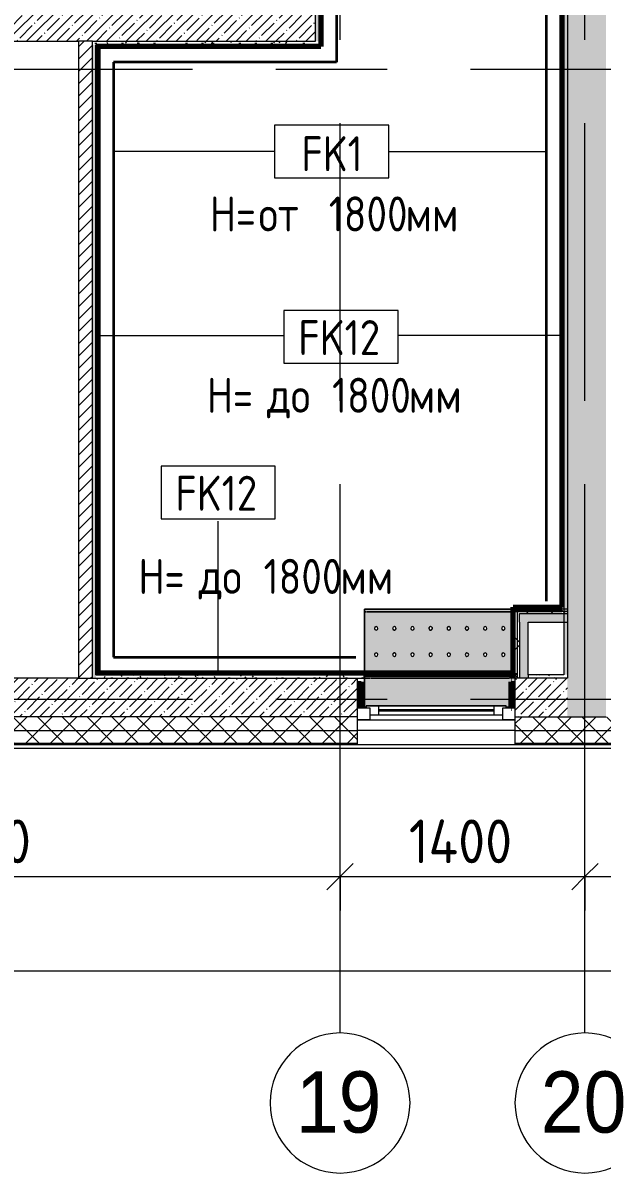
# Model space of a CAD drawing. Header units: millimetres. Extents: x 35144 to 233944, y -8553 to 29000.
# Drawn here: x 68748 to 72057, y -2706 to 3864 of the extents above; entities that cross this region are included whole.
import ezdxf

# ---------------------------------------------------------------- set-up
doc = ezdxf.new("R2010")
doc.units = ezdxf.units.MM
doc.linetypes.add('Осевая', pattern=[3175, 635, -476.25, 1587.5, -476.25])
for name, color, linetype, lineweight in [('A-ANNO-DIMS', 7, 'Continuous', 9), ('A-ANNO-DIMS-100', 7, 'Continuous', 9), ('A-DETL', 7, 'Continuous', 9), ('A-DETL-1', 7, 'Continuous', 35), ('A-GLAZ', 7, 'Continuous', 9), ('A-GLAZ-1', 7, 'Continuous', 13), ('A-WALL', 7, 'Continuous', 9), ('A-WALL-IDEN', 7, 'Continuous', 9), ('I-WALL', 7, 'Continuous', 9), ('Оси', 7, 'Continuous', 9), ('Оси-1', 7, 'Continuous', 20), ('Оси-2', 7, 'Осевая', 9)]:
    doc.layers.add(name, color=color, linetype=linetype, lineweight=lineweight)
for name, color, linetype, lineweight, true_color in [('A-WALL-1', 7, 'Continuous', 9, 0xc0c0c0), ('G-ANNO-TEXT-1', 7, 'Continuous', 9, 0x3c3c3c), ('I-WALL-24', 7, 'Continuous', 70, 0x3f92ba), ('I-WALL-25', 7, 'Continuous', 70, 0x8bb0bc), ('I-WALL-26', 7, 'Continuous', 70, 0xb1bfbd), ('I-WALL-28', 7, 'Continuous', 80, 0xffd2ff), ('I-WALL-4', 7, 'Continuous', 9, 0x3f92ba), ('I-WALL-6', 7, 'Continuous', 9, 0xc0c0c0), ('I-WALL-7', 7, 'Continuous', 9, 0xcbc7bf), ('I-WALL-8', 7, 'Continuous', 80, 0xff80c0), ('S-WALL-ANLY', 7, 'Continuous', 13, 0x008040), ('S-WALL-ANLY-1', 7, 'Continuous', 5, 0x008040), ('Знаки-1', 9, 'Continuous', 9, 0x808080), ('Знаки-10', 7, 'Continuous', 9, 0xd5d3cf), ('Знаки-2', 7, 'Continuous', 9, 0xc1bbaf), ('Знаки-4', 7, 'Continuous', 9, 0xaba79f)]:
    doc.layers.add(name, color=color, linetype=linetype, lineweight=lineweight, true_color=true_color)
doc.layers.add('Знаки-3', color=7, linetype='Continuous', lineweight=9, transparency=0.5)
doc.styles.add('Arial', font='arial.ttf', dxfattribs={"width": 0.9, "height": 350})
doc.styles.add('GOST Common', font='GOST_Common.ttf', dxfattribs={"width": 0.9, "height": 200})
doc.styles.add('ISOCPEUR', font='isocpeur.ttf', dxfattribs={"width": 0.9, "height": 250})
doc.dimstyles.new('ISO-2_5_0_9К_БОЛЬШОЙ', dxfattribs={"dimscale": 304.8, "dimtxt": 248.995294, "dimasz": 0.492126, "dimexe": 0.393701, "dimexo": 0.984252, "dimgap": 0, "dimtad": 1, "dimdec": 0, "dimrnd": 10, "dimzin": 0, "dimdsep": 46, "dimtxsty": 'ISOCPEUR', "dimblk1": 'OBLIQUE', "dimblk2": 'OBLIQUE', "dimsah": 1, "dimcen": 0.09, "dimdle": 0.393701, "dimazin": 0, "dimtfac": 1, "dimtdec": 4, "dimtix": 1, "dimtmove": 0, "dimatfit": 3, "dimfxl": 1, "dimtvp": 1, "dimtolj": 1, "dimtzin": 0, "dimarcsym": 2})
doc.dimstyles.new('ISO-2_5_0_9К_БОЛЬШОЙ_1', dxfattribs={"dimscale": 304.8, "dimtxt": 248.995294, "dimasz": 0.492126, "dimexe": 0.393701, "dimexo": 0.984252, "dimgap": 0, "dimtad": 1, "dimdec": 0, "dimrnd": 10, "dimzin": 0, "dimdsep": 46, "dimtxsty": 'ISOCPEUR', "dimblk1": 'OBLIQUE', "dimblk2": 'OBLIQUE', "dimsah": 1, "dimcen": 0.09, "dimdle": 0.393701, "dimazin": 0, "dimtfac": 1, "dimtdec": 4, "dimtix": 1, "dimtmove": 2, "dimatfit": 3, "dimfxl": 1, "dimtvp": 1, "dimtolj": 1, "dimtzin": 0, "dimarcsym": 2})
pattern_1 = [(45, (0, 0), (-57.02463, 57.02463), []), (45, (57.025, 0), (-57.02463, 57.02463), [100.806, -20.161, 3.353, -16.808])]
pattern_2 = [(0, (0, 0), (121.92, 30.48), [10.058, -81.382, 10.058, -81.382, -487.68]), (0, (0, 0), (121.92, 30.48), [-182.88, 10.058, -172.822, 10.058, -81.382, -213.36]), (0, (0, 0), (121.92, 30.48), [-457.2, 10.058, -50.902, 10.058, -142.342]), (120, (45.72, 15.24), (-87.356454, 90.345817), [10.058, -81.382, 10.058, -81.382, -487.68]), (120, (45.72, 15.24), (-87.356454, 90.345817), [-182.88, 10.058, -172.822, 10.058, -81.382, -213.36]), (120, (45.72, 15.24), (-87.356454, 90.345817), [-457.2, 10.058, -50.902, 10.058, -142.342]), (240, (60.96, 76.2), (-34.563546, -120.825817), [10.058, -81.382, 10.058, -81.382, -487.68]), (240, (60.96, 76.2), (-34.563546, -120.825817), [-182.88, 10.058, -172.822, 10.058, -81.382, -213.36]), (240, (60.96, 76.2), (-34.563546, -120.825817), [-457.2, 10.058, -50.902, 10.058, -142.342])]
pattern_3 = [(45, (0, 0), (-106.06602, 106.06602), []), (135, (0, 0), (-106.06602, -106.06602), [])]

# ---------------------------------------------------------------- blocks, each defined once
blk = doc.blocks.new('120_Окно_СКБ_1Ст - 120_Окно_СКБ_1Ст 900х2500_h_-V29-План отделки стен 1 этажа в осях 17-23')
at = {"layer": 'A-GLAZ'}
for p, q in [((450, -57), (-450, -57)), ((-430, -127), (-400, -127)), ((-330, -107), (330, -107)), ((330, -117), (-330, -117)), ((400, -127), (430, -127))]:
    blk.add_line(p, q, dxfattribs=at)
at = {"layer": 'A-GLAZ-1'}
for p, q in [((-450, -127), (-450, -57)), ((-450, -57), (-380, -57)), ((-380, -57), (-380, -127)), ((380, -127), (380, -57)), ((380, -57), (450, -57)), ((450, -57), (450, -127)), ((-380, -127), (-450, -127)), ((-380, -127), (-400, -127)), ((-400, -127), (-400, -137)), ((380, -87), (-380, -87)), ((-380, -87), (-380, -127)), ((-330, -137), (-330, -87)), ((330, -137), (330, -87)), ((380, -127), (380, -87)), ((450, -127), (380, -127)), ((400, -127), (380, -127)), ((400, -137), (400, -127)), ((-400, -137), (400, -137)), ((400, -137), (-400, -137))]:
    blk.add_line(p, q, dxfattribs=at)
blk = doc.blocks.new('Зашивка радиатора_ СУ - Зашивка радиатора  М15-V87-План отделки стен 1 этажа в осях 17-23')
at = {"layer": 'Знаки-3'}
h = blk.add_hatch(color=256, dxfattribs=at)
h.paths.add_polyline_path([(-350, 380.1), (-350, 235.6), (-370, 235.6), (-370, 184.6), (-359, 184.6), (-359, -179.9), (490, -179.9), (490, 380.1), (480, 380.1), (479.2, 373.6), (-320, 373.6), (-320, 380.1)])
h.paths.add_polyline_path([(112, 90.4), (117, 89), (120.7, 85.4), (122, 80.4), (120.7, 75.4), (117, 71.7), (112, 70.4), (107, 71.7), (103.3, 75.4), (102, 80.4), (103.3, 85.4), (107, 89), (109.4, 90)])
h.paths.add_polyline_path([(215.7, 90.4), (220.7, 89), (224.4, 85.4), (225.7, 80.4), (224.4, 75.4), (220.7, 71.7), (215.7, 70.4), (210.7, 71.7), (207.1, 75.4), (205.7, 80.4), (207.1, 85.4), (210.7, 89), (213.2, 90)])
h.paths.add_polyline_path([(423.2, 90.4), (428.2, 89), (431.9, 85.4), (433.2, 80.4), (431.9, 75.4), (428.2, 71.7), (423.2, 70.4), (418.2, 71.7), (414.6, 75.4), (413.2, 80.4), (414.6, 85.4), (418.2, 89), (420.7, 90)])
h.paths.add_polyline_path([(319.5, 90.4), (324.5, 89), (328.2, 85.4), (329.5, 80.4), (328.2, 75.4), (324.5, 71.7), (319.5, 70.4), (314.5, 71.7), (310.8, 75.4), (309.5, 80.4), (310.8, 85.4), (314.5, 89), (316.9, 90)])
h.paths.add_polyline_path([(8.2, 90.4), (13.2, 89), (16.9, 85.4), (18.2, 80.4), (16.9, 75.4), (13.2, 71.7), (8.2, 70.4), (3.2, 71.7), (-0.4, 75.4), (-1.8, 80.4), (-0.4, 85.4), (3.2, 89), (5.7, 90)])
h.paths.add_polyline_path([(-303, 90.4), (-297.8, 88.9), (-294.3, 85.4), (-293, 80.4), (-294.3, 75.4), (-298, 71.7), (-303, 70.4), (-308, 71.7), (-311.7, 75.4), (-313, 80.4), (-311.7, 85.4), (-308, 89), (-305.6, 90)])
h.paths.add_polyline_path([(-95.5, 90.4), (-90.5, 89), (-86.8, 85.4), (-85.5, 80.4), (-86.8, 75.4), (-90.5, 71.7), (-95.5, 70.4), (-100.5, 71.7), (-104.2, 75.4), (-105.5, 80.4), (-104.2, 85.4), (-100.5, 89), (-98.1, 90)])
h.paths.add_polyline_path([(-199.3, 90.4), (-194.3, 89), (-190.6, 85.4), (-189.3, 80.4), (-190.6, 75.4), (-194.3, 71.7), (-199.3, 70.4), (-204.3, 71.7), (-207.9, 75.4), (-209.3, 80.4), (-207.9, 85.4), (-204.3, 89), (-201.8, 90)])
h.paths.add_polyline_path([(423.2, -59.6), (428.2, -61), (431.9, -64.6), (433.2, -69.6), (431.9, -74.6), (428.2, -78.3), (423.2, -79.6), (418.2, -78.3), (414.6, -74.6), (413.2, -69.6), (414.6, -64.6), (418.2, -61), (420.7, -60)])
h.paths.add_polyline_path([(8.2, -59.6), (13.2, -61), (16.9, -64.6), (18.2, -69.6), (16.9, -74.6), (13.2, -78.3), (8.2, -79.6), (3.2, -78.3), (-0.4, -74.6), (-1.8, -69.6), (-0.4, -64.6), (3.2, -61), (5.7, -60)])
h.paths.add_polyline_path([(319.5, -59.6), (324.5, -61), (328.2, -64.6), (329.5, -69.6), (328.2, -74.6), (324.5, -78.3), (319.5, -79.6), (314.5, -78.3), (310.8, -74.6), (309.5, -69.6), (310.8, -64.6), (314.5, -61), (316.9, -60)])
h.paths.add_polyline_path([(112, -59.6), (117, -61), (120.7, -64.6), (122, -69.6), (120.7, -74.6), (117, -78.3), (112, -79.6), (107, -78.3), (103.3, -74.6), (102, -69.6), (103.3, -64.6), (107, -61), (109.4, -60)])
h.paths.add_polyline_path([(215.7, -59.6), (220.7, -61), (224.4, -64.6), (225.7, -69.6), (224.4, -74.6), (220.7, -78.3), (215.7, -79.6), (210.7, -78.3), (207.1, -74.6), (205.7, -69.6), (207.1, -64.6), (210.7, -61), (213.2, -60)])
h.paths.add_polyline_path([(-95.5, -59.6), (-90.5, -61), (-86.8, -64.6), (-85.5, -69.6), (-86.8, -74.6), (-90.5, -78.3), (-95.5, -79.6), (-100.5, -78.3), (-104.2, -74.6), (-105.5, -69.6), (-104.2, -64.6), (-100.5, -61), (-98.1, -60)])
h.paths.add_polyline_path([(-303, -59.6), (-297.8, -61.1), (-294.3, -64.6), (-293, -69.6), (-294.3, -74.6), (-298, -78.3), (-303, -79.6), (-308, -78.3), (-311.7, -74.6), (-313, -69.6), (-311.7, -64.6), (-308, -61), (-305.6, -60)])
h.paths.add_polyline_path([(-199.3, -59.6), (-194.3, -61), (-190.6, -64.6), (-189.3, -69.6), (-190.6, -74.6), (-194.3, -78.3), (-199.3, -79.6), (-204.3, -78.3), (-207.9, -74.6), (-209.3, -69.6), (-207.9, -64.6), (-204.3, -61), (-201.8, -60)])
at = {"layer": 'Знаки-1'}
for p, q in [((-320, 380.1), (-350, 380.1)), ((490, 380.1), (480, 380.1)), ((490, -179.9), (490, 380.1)), ((-359, -179.9), (490, -179.9))]:
    blk.add_line(p, q, dxfattribs=at)
for centre, start, end in [((-303, 80.4), 0, 180), ((-303, 80.4), 180, 0), ((-199.3, 80.4), 0, 180), ((-199.3, 80.4), 180, 0), ((-95.5, 80.4), 0, 180), ((-95.5, 80.4), 180, 360), ((8.2, 80.4), 0, 180), ((8.2, 80.4), 180, 0), ((112, 80.4), 0, 180), ((112, 80.4), 180, 0), ((215.7, 80.4), 0, 180), ((215.7, 80.4), 180, 0), ((319.5, 80.4), 0, 180), ((319.5, 80.4), 180, 0), ((423.2, 80.4), 0, 180), ((423.2, 80.4), 180, 0), ((-303, -69.6), 0, 180), ((-199.3, -69.6), 0, 180), ((-95.5, -69.6), 0, 180), ((8.2, -69.6), 0, 180), ((112, -69.6), 0, 180), ((215.7, -69.6), 0, 180), ((319.5, -69.6), 0, 180), ((423.2, -69.6), 0, 180), ((-303, -69.6), 180, 0), ((-199.3, -69.6), 180, 0), ((-95.5, -69.6), 180, 0), ((8.2, -69.6), 180, 0), ((112, -69.6), 180, 0), ((215.7, -69.6), 180, 0), ((319.5, -69.6), 180, 0), ((423.2, -69.6), 180, 0)]:
    blk.add_arc(centre, 10, start, end, dxfattribs=at)
at = {"layer": 'Знаки-10'}
for p, q in [((-359, -179.9), (490, -179.9)), ((-343.9, -163.9), (-358.7, -163.9)), ((-326.8, -163.9), (-342.4, -163.9)), ((446.2, -163.9), (-326.2, -163.9)), ((462.5, -163.9), (446.8, -163.9)), ((478.7, -163.9), (463.9, -163.9)), ((486.5, -163.9), (481.9, -163.9)), ((490, -163.9), (486.5, -163.9)), ((490, -179.9), (490, -163.9))]:
    blk.add_line(p, q, dxfattribs=at)
at = {"layer": 'Знаки-2'}
blk.add_line((-370, 184.6), (-370, 215.6), dxfattribs=at)
at = {"layer": 'Знаки-4'}
for p, q in [((-350, 380.1), (-320, 380.1)), ((480, 380.1), (490, 380.1)), ((490, 380.1), (490, -179.9)), ((490, -179.9), (-359, -179.9)), ((490, -179.9), (-359, -179.9)), ((-358.7, -163.9), (-343.9, -163.9)), ((-342.4, -163.9), (-326.8, -163.9)), ((-326.2, -163.9), (446.2, -163.9)), ((446.8, -163.9), (462.5, -163.9)), ((463.9, -163.9), (478.7, -163.9)), ((481.9, -163.9), (486.5, -163.9)), ((486.5, -163.9), (490, -163.9)), ((490, -179.9), (490, -163.9))]:
    blk.add_line(p, q, dxfattribs=at)
for centre, start, end in [((-303, 80.4), 0, 180), ((-303, 80.4), 180, 360), ((-199.3, 80.4), 0, 180), ((-199.3, 80.4), 180, 0), ((-95.5, 80.4), 0, 180), ((-95.5, 80.4), 180, 360), ((8.2, 80.4), 0, 180), ((8.2, 80.4), 180, 360), ((112, 80.4), 0, 180), ((112, 80.4), 180, 0), ((215.7, 80.4), 0, 180), ((215.7, 80.4), 180, 360), ((319.5, 80.4), 0, 180), ((319.5, 80.4), 180, 225), ((319.5, 80.4), 225, 270), ((319.5, 80.4), 270, 300), ((319.5, 80.4), 300, 0), ((423.2, 80.4), 0, 180), ((423.2, 80.4), 180, 360), ((-303, -69.6), 105, 180), ((-303, -69.6), 90, 105), ((-303, -69.6), 0, 90), ((-199.3, -69.6), 0, 180), ((-95.5, -69.6), 60, 165), ((-95.5, -69.6), 0, 60), ((8.2, -69.6), 60, 180), ((8.2, -69.6), 0, 60), ((112, -69.6), 135, 180), ((112, -69.6), 45, 135), ((112, -69.6), 0, 45), ((215.7, -69.6), 90, 180), ((215.7, -69.6), 0, 90), ((319.5, -69.6), 0, 165), ((423.2, -69.6), 0, 180), ((-303, -69.6), 180, 360), ((-199.3, -69.6), 180, 360), ((-95.5, -69.6), 165, 180), ((-95.5, -69.6), 180, 270), ((-95.5, -69.6), 270, 285), ((-95.5, -69.6), 285, 300), ((-95.5, -69.6), 300, 330), ((-95.5, -69.6), 330, 345), ((-95.5, -69.6), 345, 360), ((8.2, -69.6), 180, 195), ((8.2, -69.6), 195, 270), ((8.2, -69.6), 270, 300), ((8.2, -69.6), 300, 360), ((112, -69.6), 180, 195), ((112, -69.6), 195, 225), ((112, -69.6), 225, 270), ((112, -69.6), 270, 345), ((112, -69.6), 345, 360), ((215.7, -69.6), 180, 360), ((319.5, -69.6), 165, 180), ((319.5, -69.6), 180, 360), ((423.2, -69.6), 180, 270), ((423.2, -69.6), 270, 285), ((423.2, -69.6), 285, 360)]:
    blk.add_arc(centre, 10, start, end, dxfattribs=at)
blk = doc.blocks.new('Ось сетки - D8-29747960-План отделки стен 1 этажа в осях 17-23')
at = {"layer": 'Оси-1'}
for start, end in [(360, 180), (180, 360)]:
    blk.add_arc((0, 0), 4, start, end, dxfattribs=at)
blk = doc.blocks.new('DIMBLOCK13-План отделки стен 1 этажа в осях 17-23')
at = {"layer": 'A-ANNO-DIMS-100'}
for p, q in [((66460, -1207.1), (66460, -893.1)), ((70560, -1207.1), (70560, -893.1)), ((66460, -1013.1), (70560, -1013.1)), ((66460, -1013.1), (66460, -1207.1)), ((70560, -1013.1), (70560, -1207.1))]:
    blk.add_line(p, q, dxfattribs=at)
at = {"layer": 'A-ANNO-DIMS-100', "lineweight": 20}
for p, q in [((66460, -1013.1), (66535, -938.1)), ((70560, -1013.1), (70635, -938.1)), ((66460, -1013.1), (66385, -1088.1)), ((70560, -1013.1), (70485, -1088.1))]:
    blk.add_line(p, q, dxfattribs=at)
at = {"layer": 'A-ANNO-DIMS-100', "color": 0, "insert": (68203.5, -686.5), "char_height": 250, "width": 735.494, "attachment_point": 1, "line_spacing_factor": 1.149209, "style": 'ISOCPEUR'}
blk.add_mtext('4100', dxfattribs=at)
blk = doc.blocks.new('_Oblique')
at = {"color": 0, "linetype": 'ByBlock', "lineweight": -2}
blk.add_line((-0.5, -0.5), (0.5, 0.5), dxfattribs=at)
blk = doc.blocks.new('DIMBLOCK14-План отделки стен 1 этажа в осях 17-23')
at = {"layer": 'A-ANNO-DIMS-100'}
for p, q in [((70560, -1207.1), (70560, -893.1)), ((71960, -1207.1), (71960, -893.1)), ((70560, -1013.1), (71960, -1013.1)), ((70560, -1013.1), (70560, -1207.1)), ((71960, -1013.1), (71960, -1207.1))]:
    blk.add_line(p, q, dxfattribs=at)
at = {"layer": 'A-ANNO-DIMS-100', "lineweight": 20}
for p, q in [((70560, -1013.1), (70635, -938.1)), ((71960, -1013.1), (72035, -938.1)), ((70560, -1013.1), (70485, -1088.1)), ((71960, -1013.1), (71885, -1088.1))]:
    blk.add_line(p, q, dxfattribs=at)
at = {"layer": 'A-ANNO-DIMS-100', "color": 0, "insert": (70953.5, -686.5), "char_height": 250, "width": 735.494, "attachment_point": 1, "line_spacing_factor": 1.149209, "style": 'ISOCPEUR'}
blk.add_mtext('1400', dxfattribs=at)
blk = doc.blocks.new('DIMBLOCK15-План отделки стен 1 этажа в осях 17-23')
at = {"layer": 'A-ANNO-DIMS-100'}
for p, q in [((71960, -1207.1), (71960, -893.1)), ((74860, -1207.1), (74860, -893.1)), ((71960, -1013.1), (74860, -1013.1)), ((71960, -1013.1), (71960, -1207.1)), ((74860, -1013.1), (74860, -1207.1))]:
    blk.add_line(p, q, dxfattribs=at)
at = {"layer": 'A-ANNO-DIMS-100', "lineweight": 20}
for p, q in [((71960, -1013.1), (72035, -938.1)), ((74860, -1013.1), (74935, -938.1)), ((71960, -1013.1), (71885, -1088.1)), ((74860, -1013.1), (74785, -1088.1))]:
    blk.add_line(p, q, dxfattribs=at)
at = {"layer": 'A-ANNO-DIMS-100', "color": 0, "insert": (73520.9, -686.5), "char_height": 250, "width": 758.478, "attachment_point": 1, "line_spacing_factor": 1.149209, "style": 'ISOCPEUR'}
blk.add_mtext('2900', dxfattribs=at)
blk = doc.blocks.new('DIMBLOCK33-План отделки стен 1 этажа в осях 17-23')
at = {"layer": 'A-ANNO-DIMS-100'}
for p, q in [((38310, -1746), (38310, -1432)), ((84560, -1746), (84560, -1432)), ((38190, -1552), (84680, -1552)), ((38310, -1552), (38310, -1746)), ((84560, -1552), (84560, -1746))]:
    blk.add_line(p, q, dxfattribs=at)
at = {"layer": 'A-ANNO-DIMS-100', "lineweight": 20}
for p, q in [((38310, -1552), (38385, -1477)), ((84560, -1552), (84635, -1477)), ((38310, -1552), (38235, -1627)), ((84560, -1552), (84485, -1627))]:
    blk.add_line(p, q, dxfattribs=at)
at = {"layer": 'A-ANNO-DIMS-100', "color": 0, "insert": (58117.8, -1225.4), "char_height": 250, "width": 976.828, "attachment_point": 1, "line_spacing_factor": 1.149209, "style": 'ISOCPEUR'}
blk.add_mtext('46250', dxfattribs=at)
blk = doc.blocks.new('М_стена_0001 - Типоразмер_без рамки-25382661-План отделки стен 1 этажа в осях 17-23')
at = {"layer": 'A-WALL-IDEN'}
for p, q in [((3.258, 1.523), (-3.273, 1.523)), ((-3.273, 1.523), (-3.273, -1.477)), ((3.258, -1.477), (3.258, 1.523)), ((-3.273, -1.477), (3.258, -1.477))]:
    blk.add_line(p, q, dxfattribs=at)

msp = doc.modelspace()

# ---------------------------------------------------------------- hatches: boundary and pattern name
at = {"layer": 'A-WALL'}
h = msp.add_hatch(dxfattribs=at)
h.set_pattern_fill('FP_17', color=256, style=0, pattern_type=2)
h.set_pattern_definition([(45, (0, 0), (-70.71068, 70.71068), []), (135, (0, 0), (-70.71068, -70.71068), [])])
h.paths.add_polyline_path([(73980, -250), (75700, -250), (75700, -100), (73980, -100)])
h.paths.add_polyline_path([(71560, -250), (72280, -250), (72280, -100), (71560, -100)])
h.paths.add_polyline_path([(70660, -250), (70660, -100), (67060, -100), (67060, -250), (69446.9, -250)])
h.paths.add_polyline_path([(57160, -250), (57160, -100), (56410, -100), (56410, -250), (56910, -250)])
h.paths.add_polyline_path([(60910, -250), (61610, -250), (61610, -100), (60910, -100)])
h.paths.add_polyline_path([(59798.8, -250), (60010, -250), (60010, -100), (59260, -100), (59260, -250), (59427.7, -250)])
h.paths.add_polyline_path([(63710, -250), (64260, -250), (64260, -100), (63710, -100)])
h.paths.add_polyline_path([(65736.1, -250), (66160, -250), (66160, -100), (65160, -100), (65160, -250), (65410, -250)])
h.paths.add_polyline_path([(47410, -250), (48160, -250), (48160, -100), (47410, -100)])
h.paths.add_polyline_path([(49060, -250), (49771.5, -250), (49771.5, -100), (49060, -100)])
h.paths.add_polyline_path([(52006.1, -250), (53310, -250), (53310, -100), (51871.5, -100), (51871.5, -250)])
h.paths.add_polyline_path([(44310, -250), (44310, -100), (42737.5, -100), (42737.5, -250), (44213.4, -250)])
h.paths.add_polyline_path([(40637.5, -250), (40637.5, -100), (39940, -100), (39940, -250), (40502.6, -250)])
h.paths.add_polyline_path([(39040, -250), (39040, -100), (38742.7, -100), (38742.7, -250), (39018.3, -250)])
at = {"layer": 'I-WALL'}
h = msp.add_hatch(dxfattribs=at)
h.set_pattern_fill('FP_1', color=256, style=0, pattern_type=2)
h.set_pattern_definition(pattern_1)
h.paths.add_polyline_path([(72080, -100), (72080, 7900), (71860, 7900), (71860, -100)])
h = msp.add_hatch(dxfattribs=at)
h.set_pattern_fill('FP_80', color=256, style=0, pattern_type=2)
h.set_pattern_definition(pattern_2)
h.paths.add_polyline_path([(70440, 3760), (70440, 7680), (70420, 7680), (70420, 3760)])
h = msp.add_hatch(dxfattribs=at)
h.set_pattern_fill('FP_80', color=256, style=0, pattern_type=2)
h.set_pattern_definition(pattern_2)
h.paths.add_polyline_path([(71860, 140), (71860, 7680), (71840, 7680), (71840, 140)])
h = msp.add_hatch(dxfattribs=at)
h.set_pattern_fill('FP_1', color=256, style=0, pattern_type=2)
h.set_pattern_definition(pattern_1)
h.paths.add_polyline_path([(67080, 3760), (70420, 3760), (70420, 3980), (67080, 3980)])
h = msp.add_hatch(dxfattribs=at)
h.set_pattern_fill('FP_49', color=256, style=0, pattern_type=2)
h.set_pattern_definition([(45, (0, 0), (-35.35534, 35.35534), [])])
h.paths.add_polyline_path([(69065, 120), (69145, 120), (69145, 3760), (69065, 3760), (69065, 238)])
h = msp.add_hatch(dxfattribs=at)
h.set_pattern_fill('FP_80', color=256, style=0, pattern_type=2)
h.set_pattern_definition(pattern_2)
h.paths.add_polyline_path([(69165, 3740), (70440, 3740), (70440, 3760), (69145, 3760), (69145, 3740)])
h = msp.add_hatch(dxfattribs=at)
h.set_pattern_fill('FP_80', color=256, style=0, pattern_type=2)
h.set_pattern_definition(pattern_2)
h.paths.add_polyline_path([(69145, 120), (69165, 120), (69165, 3740), (69145, 3740), (69145, 238)])
h = msp.add_hatch(dxfattribs=at)
h.set_pattern_fill('FP_81', color=256, style=0, pattern_type=2)
h.set_pattern_definition(pattern_3)
h.paths.add_polyline_path([(71860, 503), (71860, 515.5), (71560, 515.5), (71560, 503), (71673.4, 503)])
h = msp.add_hatch(dxfattribs=at)
h.set_pattern_fill('FP_81', color=256, style=0, pattern_type=2)
h.set_pattern_definition(pattern_3)
h.paths.add_polyline_path([(71572.5, 120), (71572.5, 503), (71560, 503), (71560, 120)])
h = msp.add_hatch(dxfattribs=at)
h.set_pattern_fill('FP_81', color=256, style=0, pattern_type=2)
h.set_pattern_definition(pattern_3)
h.paths.add_polyline_path([(71572.5, 490.5), (71860, 490.5), (71860, 503), (71572.5, 503)])
h = msp.add_hatch(dxfattribs=at)
h.set_pattern_fill('FP_81', color=256, style=0, pattern_type=2)
h.set_pattern_definition(pattern_3)
h.paths.add_polyline_path([(71585, 120), (71585, 490.5), (71572.5, 490.5), (71572.5, 120)])
for points in [[(71585, 440.5), (71860, 440.5), (71860, 490.5), (71585, 490.5)], [(71585, 120), (71635, 120), (71635, 440.5), (71585, 440.5), (71585, 238)]]:
    msp.add_hatch(color=256, dxfattribs=at).paths.add_polyline_path(points)
h = msp.add_hatch(dxfattribs=at)
h.set_pattern_fill('FP_80', color=256, style=0, pattern_type=2)
h.set_pattern_definition(pattern_2)
h.paths.add_polyline_path([(69165, 120), (70697.5, 120), (70697.5, 140), (69165, 140)])
h.paths.add_polyline_path([(71860, 120), (71860, 140), (71635, 140), (71635, 120), (71673.4, 120)])
h = msp.add_hatch(dxfattribs=at)
h.set_pattern_fill('FP_1', color=256, style=0, pattern_type=2)
h.set_pattern_definition(pattern_1)
h.paths.add_polyline_path([(71673.4, -100), (71860, -100), (71860, 120), (71560, 120), (71560, -100)])
h.paths.add_polyline_path([(66160, -100), (66160, 120), (65910, 120), (65910, -100), (66107.2, -100)])
h.paths.add_polyline_path([(67060, -100), (70660, -100), (70660, 120), (67060, 120)])
h = msp.add_hatch(dxfattribs=at)
h.set_pattern_fill('FP_80', color=256, style=0, pattern_type=2)
h.set_pattern_definition(pattern_2)
h.paths.add_polyline_path([(70660, -48), (70680, -48), (70680, 100), (70660, 100)])
h = msp.add_hatch(dxfattribs=at)
h.set_pattern_fill('FP_80', color=256, style=0, pattern_type=2)
h.set_pattern_definition(pattern_2)
h.paths.add_polyline_path([(71540, -48), (71560, -48), (71560, 100), (71540, 100), (71540, -44.6)])
at = {"layer": 'I-WALL-4'}
for points in [[(70440, 3729), (70451, 3729), (70451, 7660), (70440, 7660), (70440, 3740)], [(71829, 515.5), (71840, 515.5), (71840, 7660), (71829, 7660), (71829, 526.5)], [(70440, 3729), (70440, 3740), (69165, 3740), (69165, 3729), (70420, 3729)], [(69165, 140), (69176, 140), (69176, 3740), (69165, 3740), (69165, 238)], [(71560, 151), (71560, 526.5), (71549, 526.5), (71549, 151)], [(71560, 515.5), (71829, 515.5), (71829, 526.5), (71560, 526.5), (71560, 520.6)], [(70660, 140), (70660, 151), (69165, 151), (69165, 140), (69446.9, 140)], [(70700, 150), (70700, 151), (70660, 150)], [(70697.5, 140), (70700, 140), (70700, 150), (70660, 150), (70660, 140)], [(71319.1, 140), (71560, 140), (71560, 150), (70700, 150), (70700, 140), (71302.3, 140)]]:
    msp.add_hatch(color=256, dxfattribs=at).paths.add_polyline_path(points)

# ---------------------------------------------------------------- linework, layer by layer
at = {"layer": 'A-DETL'}
for p, q in [((70838.1, 3280), (70185, 3280)), ((70185, 3280), (70185, 2980)), ((70838.1, 2980), (70838.1, 3280)), ((70185, 3130), (69265, 3130)), ((70838.1, 3130), (71740, 3130)), ((70185, 2980), (70838.1, 2980))]:
    msp.add_line(p, q, dxfattribs=at)
at = {"layer": 'A-DETL-1'}
for p, q in [((70540, 7560), (70540, 3640)), ((71740, 560), (71740, 7560)), ((70540, 3640), (69265, 3640)), ((69265, 3640), (69265, 240)), ((69265, 240), (70649.5, 240))]:
    msp.add_line(p, q, dxfattribs=at)
at = {"layer": 'A-WALL'}
for p, q in [((69145, 3760), (69065, 3760)), ((71572.5, 503), (71572.5, 120)), ((71572.5, 503), (71860, 503)), ((71585, 440.5), (71585, 490.5)), ((71585, 490.5), (71860, 490.5)), ((71585, 440.5), (71585, 120)), ((71635, 140), (71635, 120)), ((69065, 120), (69145, 120)), ((70660, -100), (67060, -100)), ((71560, -100), (71860, -100)), ((67060, -250), (70660, -250)), ((67060, -253), (70660, -253)), ((71560, -250), (72280, -250)), ((71560, -253), (72280, -253))]:
    msp.add_line(p, q, dxfattribs=at)
at = {"layer": 'A-WALL-1'}
for p, q in [((70660, -258), (70660, -100)), ((71560, -100), (71560, -258)), ((64260, -258), (72280, -258)), ((72280, -280), (38742.7, -280))]:
    msp.add_line(p, q, dxfattribs=at)
at = {"layer": 'A-WALL-IDEN'}
for p, q in [((69170.5, 2079.2), (70239.4, 2079.2)), ((71834.5, 2079.2), (70892.5, 2079.2)), ((69863.2, 145.5), (69863.2, 1017.7))]:
    msp.add_line(p, q, dxfattribs=at)
at = {"layer": 'I-WALL-24'}
for p, q in [((70451, 7660), (70451, 3729)), ((71829, 526.5), (71829, 7660)), ((70451, 3729), (69165, 3729)), ((69176, 3740), (69176, 140)), ((71549, 151), (71549, 526.5)), ((71549, 526.5), (71829, 526.5)), ((69165, 151), (70737, 151)), ((70660, 140), (70660, 151)), ((70736.8, 150), (70660, 150))]:
    msp.add_line(p, q, dxfattribs=at)
at = {"layer": 'I-WALL-25'}
for p, q in [((70734.9, 140), (70697.5, 140)), ((71523.5, 140), (70736.4, 140)), ((71521.5, 150), (70738.3, 150)), ((70738.5, 151), (71521.3, 151)), ((71522.8, 151), (71560, 151)), ((71560, 150), (71523, 150)), ((71560, 140), (71524.9, 140))]:
    msp.add_line(p, q, dxfattribs=at)
at = {"layer": 'I-WALL-26'}
msp.add_line((71560, 140), (71560, 150), dxfattribs=at)
at = {"layer": 'I-WALL-28'}
for p, q in [((70680, 100), (70680, -48)), ((70681, 100), (70680, 100)), ((70681, -48), (70681, 100)), ((71539, 100), (71539, -48)), ((71540, 100), (71539, 100)), ((71540, -48), (71540, 100)), ((70680, -48), (70681, -48)), ((71539, -48), (71540, -48))]:
    msp.add_line(p, q, dxfattribs=at)
at = {"layer": 'I-WALL-6'}
for p, q in [((71860, 7900), (71860, 120)), ((70420, 3760), (70420, 7680)), ((70440, 3740), (70440, 7660)), ((71840, 7660), (71840, 140)), ((68465, 3760), (69065, 3760)), ((69065, 3760), (69065, 120)), ((69145, 3760), (70420, 3760)), ((69145, 120), (69145, 3760)), ((69165, 3740), (70440, 3740)), ((69165, 140), (69165, 3740)), ((71560, 515.5), (71560, -100)), ((71860, 515.5), (71827.5, 515.5)), ((71635, 140), (71635, 440.5)), ((71635, 440.5), (71860, 440.5)), ((70697.5, 140), (69165, 140)), ((70697.5, 120), (70697.5, 140)), ((71840, 140), (71635, 140)), ((69065, 120), (68465, 120)), ((69145, 120), (70731.1, 120)), ((70660, -100), (70660, 120)), ((70680, 100), (70660, 100)), ((71860, 120), (71528.7, 120)), ((71560, 100), (71540, 100)), ((70660, -48), (70680, -48)), ((71540, -48), (71560, -48)), ((71860, -100), (72080, -100))]:
    msp.add_line(p, q, dxfattribs=at)
at = {"layer": 'I-WALL-7'}
msp.add_line((70733.5, 120), (71526.3, 120), dxfattribs=at)
at = {"layer": 'I-WALL-8'}
for p, q in [((71827.5, 516.5), (71560, 516.5)), ((71560, 516.5), (71560, 515.5)), ((71560, 515.5), (71827.5, 515.5)), ((71827.5, 515.5), (71827.5, 516.5))]:
    msp.add_line(p, q, dxfattribs=at)
at = {"layer": 'S-WALL-ANLY'}
msp.add_line((71560, -179), (70660, -179), dxfattribs=at)
at = {"layer": 'S-WALL-ANLY-1'}
for p, q in [((67060, -179), (70660, -179)), ((71560, -179), (72280, -179))]:
    msp.add_line(p, q, dxfattribs=at)
at = {"layer": 'Оси'}
for p, q in [((70560, -1906.3), (70560, 593.7)), ((71960, -1906.3), (71960, 593.7))]:
    msp.add_line(p, q, dxfattribs=at)
at = {"layer": 'Оси-2'}
for p, q in [((70560, 593.7), (70560, 24898.1)), ((71960, 593.7), (71960, 24898.1)), ((38443.7, 3600), (82200, 3600)), ((38443.7, 0), (82200, 0))]:
    msp.add_line(p, q, dxfattribs=at)

# ---------------------------------------------------------------- block references
at = {"layer": 'A-GLAZ', "rotation": 180}
msp.add_blockref('120_Окно_СКБ_1Ст - 120_Окно_СКБ_1Ст 900х2500_h_-V29-План отделки стен 1 этажа в осях 17-23', (71110, -175), dxfattribs=at)
at = {"layer": 'A-WALL-IDEN', "xscale": 99.99999999999993, "yscale": 99.99999999999993, "zscale": 99.99999999999993}
for p in [(70566.7, 2068.7), (69864, 1179.3)]:
    msp.add_blockref('М_стена_0001 - Типоразмер_без рамки-25382661-План отделки стен 1 этажа в осях 17-23', p, dxfattribs=at)
at = {"layer": 'Знаки-10', "rotation": 180}
msp.add_blockref('Зашивка радиатора_ СУ - Зашивка радиатора  М15-V87-План отделки стен 1 этажа в осях 17-23', (71190, 335.6), dxfattribs=at)
at = {"layer": 'Оси-1', "xscale": 99.99999999999993, "yscale": 99.99999999999993, "zscale": 99.99999999999993}
for p in [(70560, -2306.3), (71960, -2306.3)]:
    msp.add_blockref('Ось сетки - D8-29747960-План отделки стен 1 этажа в осях 17-23', p, dxfattribs=at)

# ---------------------------------------------------------------- texts
at = {"layer": 'A-WALL-IDEN', "char_height": 200, "width": 606.076, "attachment_point": 1, "style": 'GOST Common'}
for insert in [(70321.2, 2166.7), (69618.5, 1277.3)]:
    msp.add_mtext('FK12', dxfattribs=dict(at, insert=insert))
at = {"layer": 'G-ANNO-TEXT-1', "char_height": 200, "attachment_point": 1, "style": 'GOST Common'}
for s, insert, width in [('FK1', (70338.6, 3217.1), 447.342), ('\\fGOST Common|b0|i0|c204|p34|;\\W.9;Н', (69814.7, 2873.1), 180.38), (' 1800', (70386.2, 2873.1), 663.797), ('\\fGOST Common|b0|i0|c204|p34|;\\W.9;=', (69963.6, 2873.1), 158.734), ('от', (70094.5, 2873.1), 353.544), ('мм', (70933.9, 2873.1), 360.759), ('\\fGOST Common|b0|i0|c204|p34|;\\W.9;Н', (69797.8, 1837.1), 180.38), ('до', (70143, 1837.1), 317.468), (' 1800', (70405, 1837.1), 663.797), ('мм', (70952.7, 1837.1), 360.759), ('= ', (69946.6, 1837.1), 238.101), ('\\fGOST Common|b0|i0|c204|p34|;\\W.9;Н', (69406.4, 802.2), 180.38), (' 1800', (70013.7, 802.2), 663.797), ('до', (69751.7, 802.2), 317.468), ('мм', (70561.4, 802.2), 360.759), ('= ', (69555.3, 802.2), 238.101)]:
    msp.add_mtext(s, dxfattribs=dict(at, insert=insert, width=width))
at = {"layer": 'Оси', "char_height": 350, "width": 606.076, "attachment_point": 1, "style": 'Arial'}
for s, insert in [('19', (70307.4, -2125.6)), ('20', (71707.4, -2125.6))]:
    msp.add_mtext(s, dxfattribs=dict(at, insert=insert))

# ---------------------------------------------------------------- dimensions: what is measured, and where the dimension line sits
at = {"layer": 'A-ANNO-DIMS'}
for base, p1, p2, override, picture, middle in [((70560, -1013.1), (66460, -907.1), (70560, -907.1), {"dimpost": '<>', "dimfxl": 4100}, 'DIMBLOCK13-План отделки стен 1 этажа в осях 17-23', (68510, -888.1)), ((71960, -1013.1), (70560, -907.1), (71960, -907.1), {"dimpost": '<>', "dimfxl": 1400}, 'DIMBLOCK14-План отделки стен 1 этажа в осях 17-23', (71260, -888.1))]:
    dim = msp.add_linear_dim(base=base, p1=p1, p2=p2, dimstyle='ISO-2_5_0_9К_БОЛЬШОЙ', override=override, dxfattribs=at)
    dim.commit()
    dim.dimension.update_dxf_attribs({"geometry": picture, "text_midpoint": middle})
for base, p1, p2, override, picture, middle in [((74860, -1013.1), (71960, -907.1), (74860, -907.1), {"dimpost": '<>', "dimfxl": 2900}, 'DIMBLOCK15-План отделки стен 1 этажа в осях 17-23', (73900.2, -853.2)), ((84560, -1552), (38310, -1446), (84560, -1446), {"dimpost": '<>', "dimfxl": 46250}, 'DIMBLOCK33-План отделки стен 1 этажа в осях 17-23', (58606.2, -1392.1))]:
    dim = msp.add_linear_dim(base=base, p1=p1, p2=p2, dimstyle='ISO-2_5_0_9К_БОЛЬШОЙ_1', override=override, dxfattribs=at)
    dim.commit()
    dim.dimension.update_dxf_attribs({"geometry": picture, "text_midpoint": middle, "dimtype": 160})

doc.saveas('drawing.dxf')
